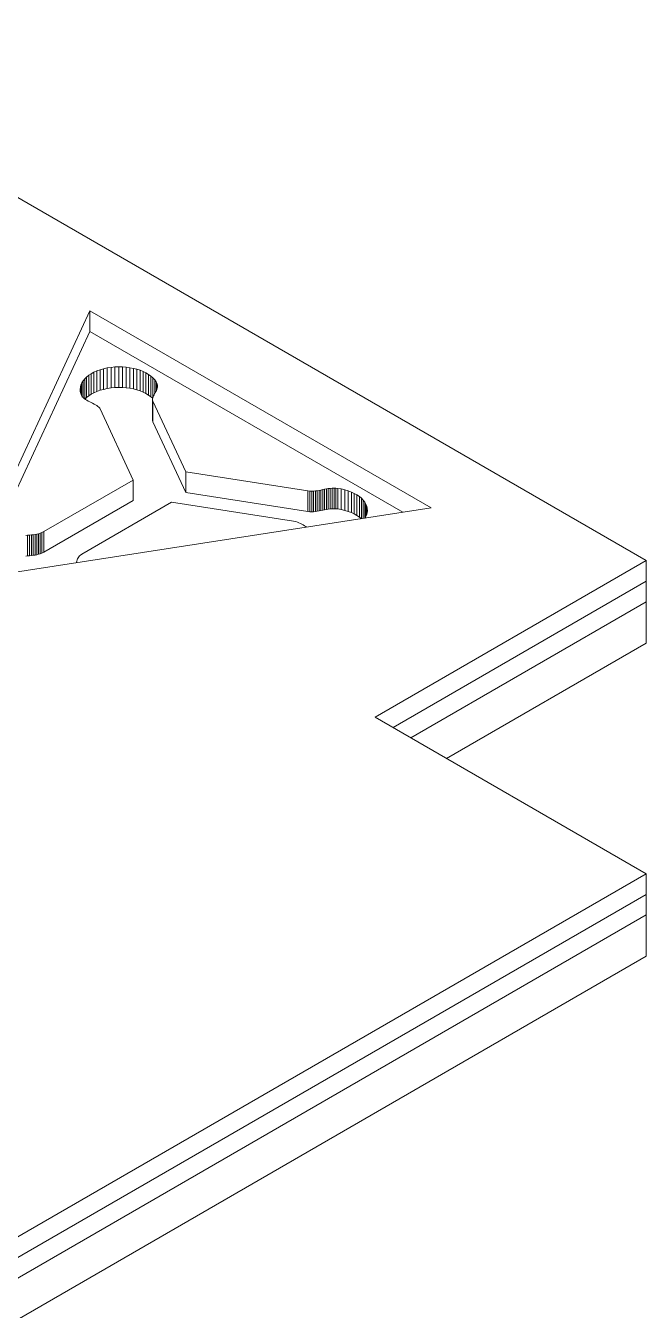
# Model space of a CAD drawing. Header units: inches. Extents: x 2.5 to 18.9, y 2.6 to 12.3.
# Drawn here: x 17.388 to 18.926, y 5.682 to 8.864 of the extents above; entities that cross this region are included whole.
import ezdxf

# ---------------------------------------------------------------- set-up
doc = ezdxf.new("R2010")
doc.units = ezdxf.units.IN
doc.header["$MEASUREMENT"] = 0

# ---------------------------------------------------------------- blocks, each defined once
blk = doc.blocks.new('A$C39963D99')
at = {"color": 0, "linetype": 'Continuous', "lineweight": 0, "extrusion": (3.33067e-16, 0.816497, 0.57735)}
for p, q in [((22.0617, -3.0619), (13.8593, 1.6738)), ((20.3733, -3.11), (20.6828, -2.4431)), ((20.6828, -2.4941), (20.6828, -2.4431)), ((20.6828, -2.4431), (21.5284, -2.9313)), ((20.6828, -2.4941), (20.3988, -3.1061)), ((21.4587, -2.9421), (20.6828, -2.4941)), ((20.6701, -2.6116), (20.6748, -2.6071)), ((20.6748, -2.6071), (20.6802, -2.6028)), ((20.6748, -2.6581), (20.6748, -2.6071)), ((20.6802, -2.6028), (20.6863, -2.5988)), ((20.6802, -2.6538), (20.6802, -2.6028)), ((20.6863, -2.5988), (20.693, -2.5952)), ((20.6863, -2.6498), (20.6863, -2.5988)), ((20.693, -2.5952), (20.7004, -2.5919)), ((20.693, -2.6462), (20.693, -2.5952)), ((20.7004, -2.5919), (20.7084, -2.589)), ((20.7004, -2.6429), (20.7004, -2.5919)), ((20.7084, -2.589), (20.7169, -2.5866)), ((20.7084, -2.64), (20.7084, -2.589)), ((20.7169, -2.5866), (20.7259, -2.5846)), ((20.7169, -2.6376), (20.7169, -2.5866)), ((20.7259, -2.5846), (20.7354, -2.5831)), ((20.7259, -2.6356), (20.7259, -2.5846)), ((20.7354, -2.5831), (20.745, -2.5822)), ((20.7354, -2.6342), (20.7354, -2.5831)), ((20.745, -2.5822), (20.7545, -2.5819)), ((20.745, -2.6332), (20.745, -2.5822)), ((20.7545, -2.6329), (20.7545, -2.5819)), ((20.7545, -2.5819), (20.7639, -2.5821)), ((20.7639, -2.6331), (20.7639, -2.5821)), ((20.7639, -2.5821), (20.7731, -2.5828)), ((20.7731, -2.6338), (20.7731, -2.5828)), ((20.7731, -2.5828), (20.7821, -2.584)), ((20.7821, -2.635), (20.7821, -2.584)), ((20.7821, -2.584), (20.7909, -2.5857)), ((20.7909, -2.6367), (20.7909, -2.5857)), ((20.7909, -2.5857), (20.7992, -2.5878)), ((20.7992, -2.6388), (20.7992, -2.5878)), ((20.7992, -2.5878), (20.8072, -2.5904)), ((20.8072, -2.6414), (20.8072, -2.5904)), ((20.8072, -2.5904), (20.8148, -2.5934)), ((20.8148, -2.6445), (20.8148, -2.5934)), ((20.8148, -2.5934), (20.8218, -2.5968)), ((20.8218, -2.6479), (20.8218, -2.5968)), ((20.8218, -2.5968), (20.8282, -2.6007)), ((20.8282, -2.6517), (20.8282, -2.6007)), ((20.8282, -2.6007), (20.8341, -2.6048)), ((20.8341, -2.6559), (20.8341, -2.6048)), ((20.8341, -2.6048), (20.8392, -2.6093)), ((20.6587, -2.6373), (20.6593, -2.6319)), ((20.6591, -2.6428), (20.6587, -2.6373)), ((20.6593, -2.6319), (20.6607, -2.6266)), ((20.6593, -2.6435), (20.6593, -2.6319)), ((20.6607, -2.6266), (20.663, -2.6214)), ((20.6607, -2.649), (20.6607, -2.6266)), ((20.663, -2.6214), (20.6662, -2.6164)), ((20.663, -2.6541), (20.663, -2.6214)), ((20.6662, -2.6164), (20.6701, -2.6116)), ((20.6662, -2.658), (20.6662, -2.6164)), ((20.6701, -2.6613), (20.6701, -2.6116)), ((20.7084, -2.64), (20.7004, -2.6429)), ((20.7169, -2.6376), (20.7084, -2.64)), ((20.7259, -2.6356), (20.7169, -2.6376)), ((20.7354, -2.6342), (20.7259, -2.6356)), ((20.745, -2.6332), (20.7354, -2.6342)), ((20.7545, -2.6329), (20.745, -2.6332)), ((20.7639, -2.6331), (20.7545, -2.6329)), ((20.7731, -2.6338), (20.7639, -2.6331)), ((20.7821, -2.635), (20.7731, -2.6338)), ((20.7909, -2.6367), (20.7821, -2.635)), ((20.7992, -2.6388), (20.7909, -2.6367)), ((20.8072, -2.6414), (20.7992, -2.6388)), ((20.8392, -2.6567), (20.8392, -2.6093)), ((20.8392, -2.6093), (20.8437, -2.6142)), ((20.8437, -2.6476), (20.8437, -2.6142)), ((20.8437, -2.6142), (20.8473, -2.6194)), ((20.8477, -2.6404), (20.8463, -2.6431)), ((20.8473, -2.6412), (20.8473, -2.6194)), ((20.8473, -2.6194), (20.8498, -2.6241)), ((20.8489, -2.6378), (20.8477, -2.6404)), ((20.8499, -2.6351), (20.8489, -2.6378)), ((20.8498, -2.6355), (20.8498, -2.6241)), ((20.8498, -2.6241), (20.8506, -2.6269)), ((20.8506, -2.6324), (20.8499, -2.6351)), ((20.8506, -2.6324), (20.8506, -2.6269)), ((20.8506, -2.6269), (20.8508, -2.6296)), ((20.8508, -2.6296), (20.8506, -2.6324)), ((20.6604, -2.6483), (20.6591, -2.6428)), ((20.6624, -2.6531), (20.6604, -2.6483)), ((20.6641, -2.6558), (20.6624, -2.6531)), ((20.6664, -2.6582), (20.6641, -2.6558)), ((20.669, -2.6605), (20.6664, -2.6582)), ((20.672, -2.6626), (20.669, -2.6605)), ((20.6748, -2.6581), (20.6709, -2.6619)), ((20.6753, -2.6647), (20.672, -2.6626)), ((20.6802, -2.6538), (20.6748, -2.6581)), ((20.6788, -2.6666), (20.6753, -2.6647)), ((20.6824, -2.6685), (20.6788, -2.6666)), ((20.6863, -2.6498), (20.6802, -2.6538)), ((20.6861, -2.6703), (20.6824, -2.6685)), ((20.6897, -2.6721), (20.6861, -2.6703)), ((20.693, -2.6462), (20.6863, -2.6498)), ((20.6933, -2.674), (20.6897, -2.6721)), ((20.7004, -2.6429), (20.693, -2.6462)), ((20.8148, -2.6445), (20.8072, -2.6414)), ((20.8218, -2.6479), (20.8148, -2.6445)), ((20.8282, -2.6517), (20.8218, -2.6479)), ((20.8341, -2.6559), (20.8282, -2.6517)), ((20.8385, -2.6597), (20.8341, -2.6559)), ((20.8387, -2.6588), (20.8383, -2.6614)), ((20.8383, -2.7124), (20.8383, -2.6614)), ((20.8383, -2.6614), (20.8384, -2.664)), ((20.8384, -2.715), (20.8384, -2.664)), ((20.8384, -2.664), (20.8391, -2.6669)), ((20.8394, -2.6561), (20.8387, -2.6588)), ((20.8391, -2.7179), (20.8391, -2.6669)), ((20.8391, -2.6669), (20.9205, -2.8422)), ((20.8405, -2.6535), (20.8394, -2.6561)), ((20.8418, -2.6509), (20.8405, -2.6535)), ((20.8432, -2.6483), (20.8418, -2.6509)), ((20.8448, -2.6457), (20.8432, -2.6483)), ((20.8463, -2.6431), (20.8448, -2.6457)), ((20.6967, -2.6758), (20.6933, -2.674)), ((20.6999, -2.6778), (20.6967, -2.6758)), ((20.7028, -2.6799), (20.6999, -2.6778)), ((20.7052, -2.682), (20.7028, -2.6799)), ((20.7073, -2.6844), (20.7052, -2.682)), ((20.7083, -2.6861), (20.7073, -2.6844)), ((20.7901, -2.8623), (20.7083, -2.6861)), ((20.8384, -2.715), (20.8383, -2.7124)), ((20.8391, -2.7179), (20.8384, -2.715)), ((20.9205, -2.8932), (20.8391, -2.7179)), ((20.5687, -2.9901), (20.7901, -2.8623)), ((20.7901, -2.9133), (20.7901, -2.8623)), ((20.9205, -2.8932), (20.9205, -2.8422)), ((20.9205, -2.8422), (21.2232, -2.889)), ((21.2232, -2.9401), (20.9205, -2.8932)), ((21.2232, -2.9401), (21.2232, -2.889)), ((21.2232, -2.889), (21.2282, -2.8896)), ((21.2282, -2.9406), (21.2282, -2.8896)), ((21.2282, -2.8896), (21.2327, -2.8898)), ((21.2327, -2.8898), (21.2373, -2.8896)), ((21.2327, -2.9408), (21.2327, -2.8898)), ((21.2373, -2.8896), (21.2418, -2.8892)), ((21.2373, -2.9406), (21.2373, -2.8896)), ((21.2418, -2.8892), (21.2463, -2.8886)), ((21.2418, -2.9402), (21.2418, -2.8892)), ((21.2463, -2.8886), (21.2508, -2.8879)), ((21.2463, -2.9396), (21.2463, -2.8886)), ((21.2508, -2.8879), (21.2554, -2.887)), ((21.2508, -2.9389), (21.2508, -2.8879)), ((21.2554, -2.887), (21.2599, -2.8861)), ((21.2554, -2.938), (21.2554, -2.887)), ((21.2599, -2.8861), (21.2645, -2.8852)), ((21.2599, -2.9371), (21.2599, -2.8861)), ((21.2645, -2.8852), (21.2691, -2.8843)), ((21.2645, -2.9362), (21.2645, -2.8852)), ((21.2691, -2.8843), (21.2737, -2.8835)), ((21.2691, -2.9353), (21.2691, -2.8843)), ((21.2737, -2.8835), (21.2784, -2.8829)), ((21.2737, -2.9346), (21.2737, -2.8835)), ((21.2784, -2.8829), (21.2831, -2.8825)), ((21.2784, -2.9339), (21.2784, -2.8829)), ((21.2831, -2.8825), (21.2879, -2.8823)), ((21.2831, -2.9335), (21.2831, -2.8825)), ((21.2879, -2.9333), (21.2879, -2.8823)), ((21.2879, -2.8823), (21.2927, -2.8824)), ((21.2927, -2.9334), (21.2927, -2.8824)), ((21.2927, -2.8824), (21.2975, -2.8829)), ((21.2975, -2.9339), (21.2975, -2.8829)), ((21.2975, -2.8829), (21.3057, -2.8843)), ((21.3057, -2.9353), (21.3057, -2.8843)), ((21.3057, -2.8843), (21.3147, -2.8864)), ((21.3147, -2.9374), (21.3147, -2.8864)), ((21.3147, -2.8864), (21.3231, -2.8889)), ((21.3231, -2.94), (21.3231, -2.8889)), ((21.3231, -2.8889), (21.3309, -2.8919)), ((21.3309, -2.943), (21.3309, -2.8919)), ((21.3309, -2.8919), (21.3381, -2.8953)), ((21.3381, -2.9463), (21.3381, -2.8953)), ((21.3381, -2.8953), (21.3447, -2.899)), ((20.7901, -2.9133), (20.5687, -3.0411)), ((20.8854, -2.9174), (20.663, -3.0458)), ((21.1878, -2.9642), (20.8854, -2.9174)), ((21.3447, -2.9501), (21.3447, -2.899)), ((21.3447, -2.899), (21.3506, -2.9031)), ((21.3506, -2.9541), (21.3506, -2.9031)), ((21.3506, -2.9031), (21.3558, -2.9074)), ((21.3558, -2.958), (21.3558, -2.9074)), ((21.3558, -2.9074), (21.3603, -2.9121)), ((21.3603, -2.9573), (21.3603, -2.9121)), ((21.3603, -2.9121), (21.3641, -2.9169)), ((21.3641, -2.9568), (21.3641, -2.9169)), ((21.3641, -2.9169), (21.367, -2.9219)), ((21.367, -2.9521), (21.367, -2.9219)), ((21.367, -2.9219), (21.3691, -2.9271)), ((21.3691, -2.9467), (21.3691, -2.9271)), ((21.3691, -2.9271), (21.3703, -2.9324)), ((21.5284, -2.9313), (20.3733, -3.11)), ((21.2282, -2.9406), (21.2232, -2.9401)), ((21.2327, -2.9408), (21.2282, -2.9406)), ((21.2373, -2.9406), (21.2327, -2.9408)), ((21.2418, -2.9402), (21.2373, -2.9406)), ((21.2463, -2.9396), (21.2418, -2.9402)), ((21.2508, -2.9389), (21.2463, -2.9396)), ((21.2554, -2.938), (21.2508, -2.9389)), ((21.2599, -2.9371), (21.2554, -2.938)), ((21.2645, -2.9362), (21.2599, -2.9371)), ((21.2691, -2.9353), (21.2645, -2.9362)), ((21.2737, -2.9346), (21.2691, -2.9353)), ((21.2784, -2.9339), (21.2737, -2.9346)), ((21.2831, -2.9335), (21.2784, -2.9339)), ((21.2879, -2.9333), (21.2831, -2.9335)), ((21.2927, -2.9334), (21.2879, -2.9333)), ((21.2975, -2.9339), (21.2927, -2.9334)), ((21.3057, -2.9353), (21.2975, -2.9339)), ((21.3147, -2.9374), (21.3057, -2.9353)), ((21.3231, -2.94), (21.3147, -2.9374)), ((21.3309, -2.943), (21.3231, -2.94)), ((21.3381, -2.9463), (21.3309, -2.943)), ((21.3447, -2.9501), (21.3381, -2.9463)), ((21.3506, -2.9541), (21.3447, -2.9501)), ((21.3554, -2.9581), (21.3506, -2.9541)), ((21.3659, -2.9543), (21.3644, -2.9567)), ((21.3685, -2.9489), (21.3659, -2.9543)), ((21.37, -2.9433), (21.3685, -2.9489)), ((21.3706, -2.9379), (21.37, -2.9433)), ((21.3703, -2.9409), (21.3703, -2.9324)), ((21.3703, -2.9324), (21.3706, -2.9379)), ((20.5636, -2.9926), (20.5687, -2.9901)), ((20.5687, -3.0411), (20.5687, -2.9901)), ((21.1932, -2.9653), (21.1878, -2.9642)), ((21.1973, -2.9664), (21.1932, -2.9653)), ((21.201, -2.9679), (21.1973, -2.9664)), ((21.2046, -2.9695), (21.201, -2.9679)), ((21.208, -2.9713), (21.2046, -2.9695)), ((21.2112, -2.9733), (21.208, -2.9713)), ((21.2144, -2.9753), (21.2112, -2.9733)), ((21.2176, -2.9774), (21.2144, -2.9753)), ((21.22, -2.979), (21.2176, -2.9774)), ((20.5238, -2.9998), (20.5285, -2.9992)), ((20.5285, -2.9992), (20.5332, -2.9987)), ((20.5285, -3.0503), (20.5285, -2.9992)), ((20.5332, -2.9987), (20.5379, -2.9982)), ((20.5332, -3.0497), (20.5332, -2.9987)), ((20.5379, -2.9982), (20.5426, -2.9976)), ((20.5379, -3.0492), (20.5379, -2.9982)), ((20.5426, -2.9976), (20.5471, -2.9969)), ((20.5426, -3.0486), (20.5426, -2.9976)), ((20.5471, -2.9969), (20.5516, -2.9962)), ((20.5471, -3.048), (20.5471, -2.9969)), ((20.5516, -2.9962), (20.5558, -2.9952)), ((20.5516, -3.0472), (20.5516, -2.9962)), ((20.5558, -2.9952), (20.5598, -2.994)), ((20.5558, -3.0462), (20.5558, -2.9952)), ((20.5598, -2.994), (20.5636, -2.9926)), ((20.5598, -3.0451), (20.5598, -2.994)), ((20.5636, -3.0436), (20.5636, -2.9926)), ((20.5285, -3.0503), (20.5238, -3.0508)), ((20.5332, -3.0497), (20.5285, -3.0503)), ((20.5379, -3.0492), (20.5332, -3.0497)), ((20.5426, -3.0486), (20.5379, -3.0492)), ((20.5471, -3.048), (20.5426, -3.0486)), ((20.5516, -3.0472), (20.5471, -3.048)), ((20.5558, -3.0462), (20.5516, -3.0472)), ((20.5598, -3.0451), (20.5558, -3.0462)), ((20.5636, -3.0436), (20.5598, -3.0451)), ((20.5687, -3.0411), (20.5636, -3.0436)), ((20.6554, -3.0526), (20.6538, -3.055)), ((20.6574, -3.0502), (20.6554, -3.0526)), ((20.6598, -3.048), (20.6574, -3.0502)), ((20.663, -3.0458), (20.6598, -3.048)), ((20.6494, -3.0657), (20.6488, -3.0674)), ((20.6503, -3.0629), (20.6494, -3.0657)), ((20.6513, -3.0602), (20.6503, -3.0629)), ((20.6524, -3.0576), (20.6513, -3.0602)), ((20.6538, -3.055), (20.6524, -3.0576)), ((21.39, -3.4497), (22.0617, -3.0619)), ((22.0617, -3.1129), (22.0617, -3.0619)), ((21.4342, -3.4752), (22.0617, -3.1129)), ((22.0617, -3.1129), (21.4342, -3.4752)), ((22.0617, -3.1639), (22.0617, -3.1129)), ((22.0617, -3.1639), (21.4784, -3.5007)), ((21.4784, -3.5007), (22.0617, -3.1639)), ((22.0617, -3.266), (22.0617, -3.1639)), ((22.0617, -3.266), (21.5668, -3.5518)), ((22.0617, -3.8375), (21.39, -3.4497)), ((15.2028, -7.7975), (22.0617, -3.8375)), ((22.0617, -3.8886), (22.0617, -3.8375)), ((15.2028, -7.8486), (22.0617, -3.8886)), ((22.0617, -3.8886), (15.2028, -7.8486)), ((22.0617, -3.9396), (22.0617, -3.8886)), ((22.0617, -3.9396), (15.2028, -7.8996)), ((15.2028, -7.8996), (22.0617, -3.9396)), ((22.0617, -4.0417), (22.0617, -3.9396)), ((22.0617, -4.0417), (15.2028, -8.0017))]:
    blk.add_line(p, q, dxfattribs=at)

msp = doc.modelspace()

# ---------------------------------------------------------------- block references
msp.add_blockref('A$C39963D99', (-3.1356, 10.6011))

doc.saveas('drawing.dxf')
